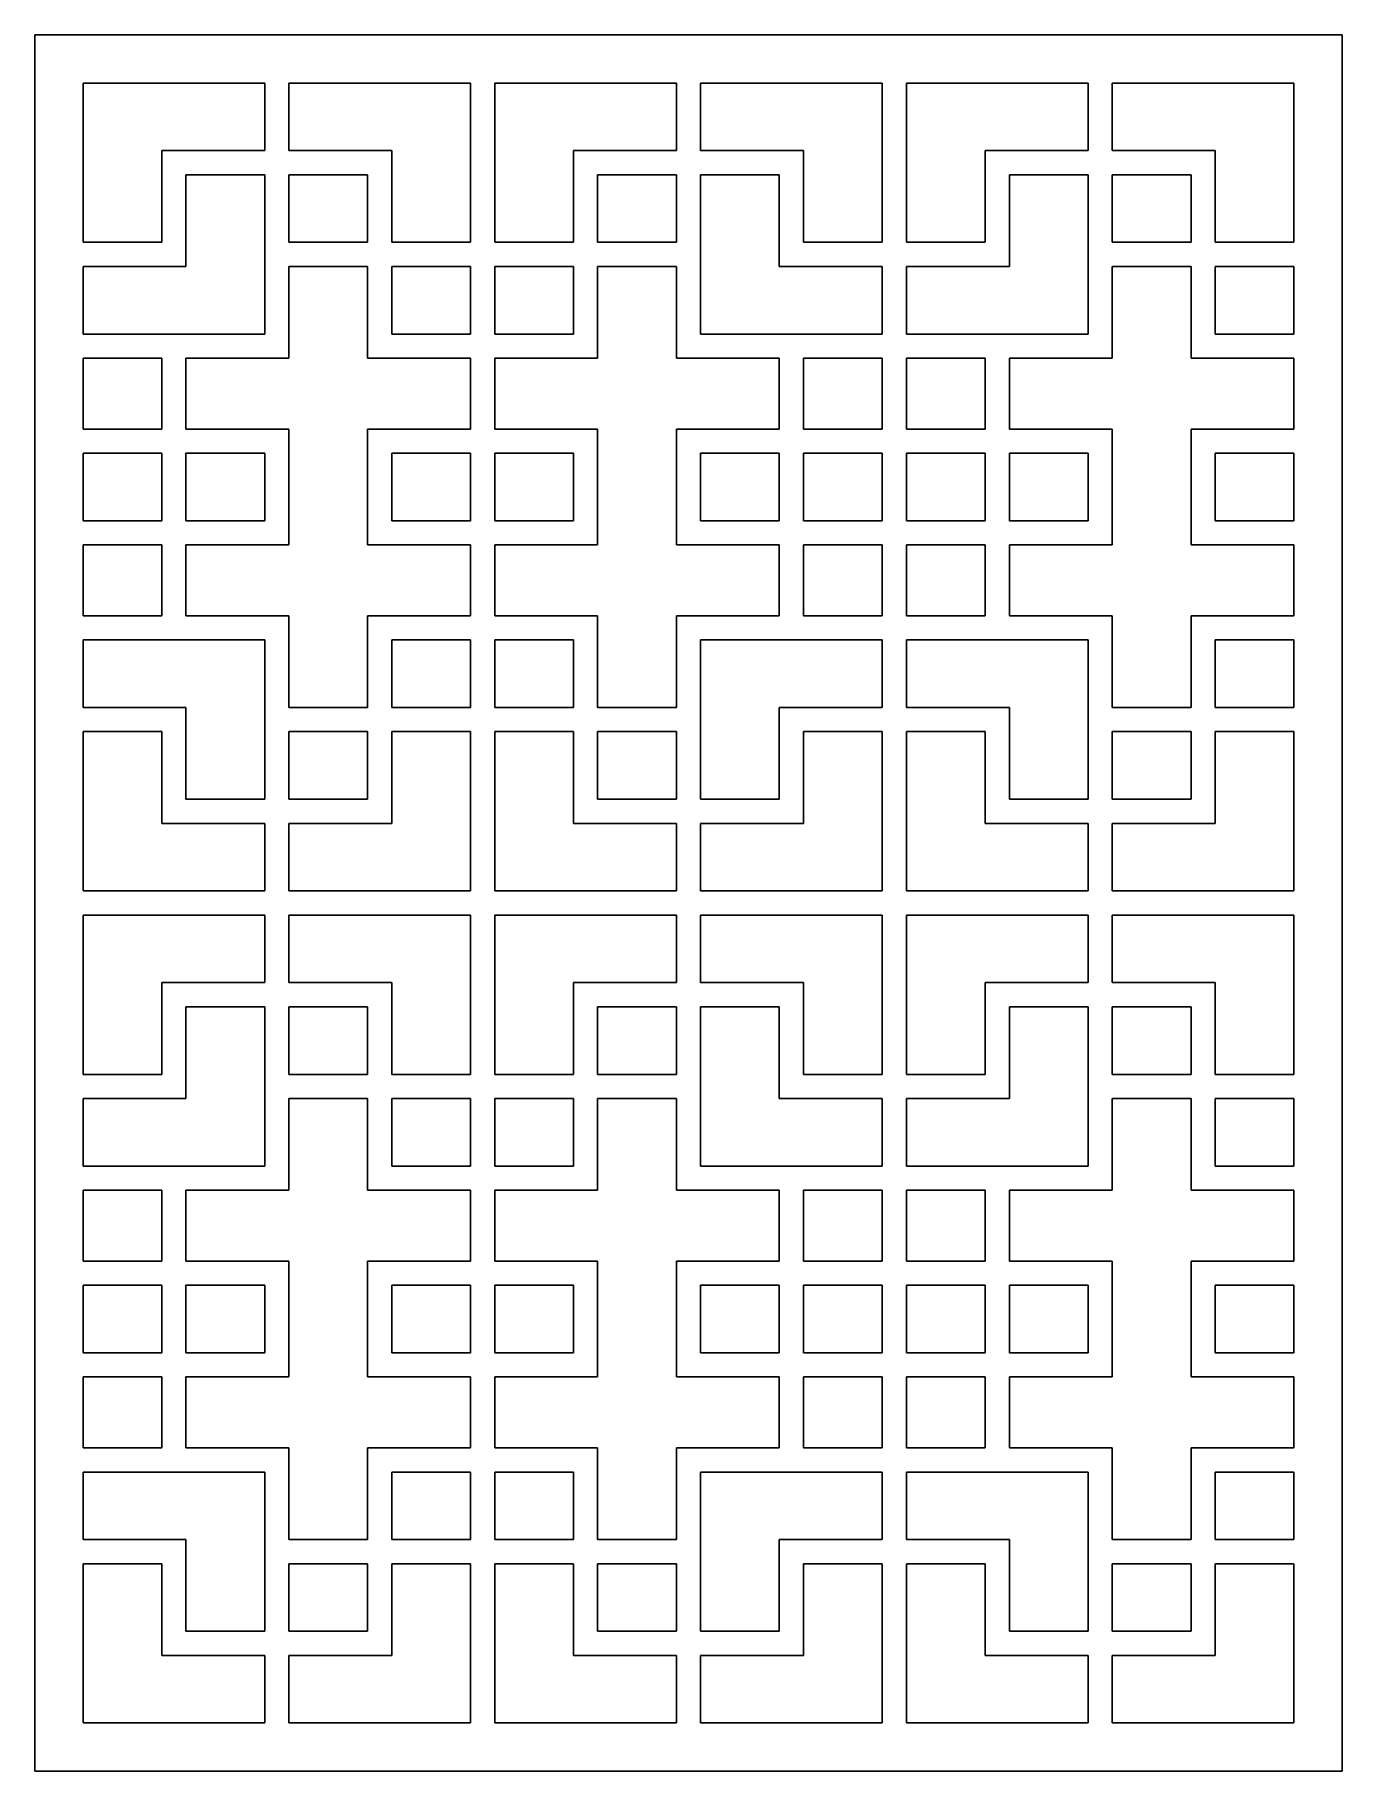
# Model space of a CAD drawing. Extents: x 175 to 391, y 329 to 617.
import ezdxf

# ---------------------------------------------------------------- set-up
doc = ezdxf.new("R2010")
doc.units = 0
doc.layers.add('LAYER_01', color=12, linetype='CONTINUOUS')

msp = doc.modelspace()

# ---------------------------------------------------------------- linework, layer by layer
at = {"layer": 'LAYER_01'}
for p, q in [((174.63, 616.91), (174.63, 329.26)), ((391.2, 616.91), (174.63, 616.91)), ((391.2, 329.26), (391.2, 616.91)), ((182.63, 582.53), (182.63, 608.91)), ((182.63, 608.91), (212.73, 608.91)), ((212.73, 608.91), (212.73, 597.72)), ((246.82, 608.91), (216.73, 608.91)), ((216.73, 608.91), (216.73, 597.72)), ((246.82, 582.53), (246.82, 608.91)), ((250.82, 582.53), (250.82, 608.91)), ((250.82, 608.91), (280.92, 608.91)), ((280.92, 608.91), (280.92, 597.72)), ((315.01, 608.91), (284.92, 608.91)), ((284.92, 608.91), (284.92, 597.72)), ((315.01, 582.53), (315.01, 608.91)), ((319.01, 582.53), (319.01, 608.91)), ((319.01, 608.91), (349.1, 608.91)), ((349.1, 608.91), (349.1, 597.72)), ((383.2, 608.91), (353.1, 608.91)), ((353.1, 608.91), (353.1, 597.72)), ((383.2, 582.53), (383.2, 608.91)), ((195.68, 597.72), (195.68, 582.53)), ((212.73, 597.72), (195.68, 597.72)), ((216.73, 597.72), (233.77, 597.72)), ((233.77, 597.72), (233.77, 582.53)), ((280.92, 597.72), (263.87, 597.72)), ((263.87, 597.72), (263.87, 582.53)), ((284.92, 597.72), (301.96, 597.72)), ((301.96, 597.72), (301.96, 582.53)), ((332.06, 597.72), (332.06, 582.53)), ((349.1, 597.72), (332.06, 597.72)), ((353.1, 597.72), (370.15, 597.72)), ((370.15, 597.72), (370.15, 582.53)), ((199.68, 593.72), (212.73, 593.72)), ((199.68, 578.53), (199.68, 593.72)), ((212.73, 593.72), (212.73, 567.33)), ((216.73, 582.53), (216.73, 593.72)), ((216.73, 593.72), (229.77, 593.72)), ((229.77, 593.72), (229.77, 582.53)), ((280.92, 593.72), (267.87, 593.72)), ((267.87, 593.72), (267.87, 582.53)), ((280.92, 582.53), (280.92, 593.72)), ((297.96, 593.72), (284.92, 593.72)), ((284.92, 593.72), (284.92, 567.33)), ((297.96, 578.53), (297.96, 593.72)), ((336.06, 593.72), (349.1, 593.72)), ((336.06, 578.53), (336.06, 593.72)), ((349.1, 593.72), (349.1, 567.33)), ((353.1, 582.53), (353.1, 593.72)), ((353.1, 593.72), (366.15, 593.72)), ((366.15, 593.72), (366.15, 582.53)), ((195.68, 582.53), (182.63, 582.53)), ((229.77, 582.53), (216.73, 582.53)), ((233.77, 582.53), (246.82, 582.53)), ((263.87, 582.53), (250.82, 582.53)), ((267.87, 582.53), (280.92, 582.53)), ((301.96, 582.53), (315.01, 582.53)), ((332.06, 582.53), (319.01, 582.53)), ((366.15, 582.53), (353.1, 582.53)), ((370.15, 582.53), (383.2, 582.53)), ((182.63, 567.33), (182.63, 578.53)), ((182.63, 578.53), (199.68, 578.53)), ((216.73, 563.33), (216.73, 578.53)), ((216.73, 578.53), (229.77, 578.53)), ((229.77, 578.53), (229.77, 563.33)), ((233.77, 578.53), (246.82, 578.53)), ((233.77, 567.33), (233.77, 578.53)), ((246.82, 578.53), (246.82, 567.33)), ((250.82, 578.53), (250.82, 567.33)), ((263.87, 578.53), (250.82, 578.53)), ((263.87, 567.33), (263.87, 578.53)), ((280.92, 578.53), (267.87, 578.53)), ((267.87, 578.53), (267.87, 563.33)), ((280.92, 563.33), (280.92, 578.53)), ((315.01, 578.53), (297.96, 578.53)), ((315.01, 567.33), (315.01, 578.53)), ((319.01, 567.33), (319.01, 578.53)), ((319.01, 578.53), (336.06, 578.53)), ((353.1, 563.33), (353.1, 578.53)), ((353.1, 578.53), (366.15, 578.53)), ((366.15, 578.53), (366.15, 563.33)), ((370.15, 567.33), (370.15, 578.53)), ((370.15, 578.53), (383.2, 578.53)), ((383.2, 578.53), (383.2, 567.33)), ((212.73, 567.33), (182.63, 567.33)), ((246.82, 567.33), (233.77, 567.33)), ((250.82, 567.33), (263.87, 567.33)), ((284.92, 567.33), (315.01, 567.33)), ((349.1, 567.33), (319.01, 567.33)), ((383.2, 567.33), (370.15, 567.33)), ((182.63, 563.33), (195.68, 563.33)), ((182.63, 551.59), (182.63, 563.33)), ((195.68, 563.33), (195.68, 551.59)), ((199.68, 551.59), (199.68, 563.33)), ((199.68, 563.33), (216.73, 563.33)), ((229.77, 563.33), (246.82, 563.33)), ((246.82, 563.33), (246.82, 551.59)), ((267.87, 563.33), (250.82, 563.33)), ((250.82, 563.33), (250.82, 551.59)), ((297.96, 563.33), (280.92, 563.33)), ((297.96, 551.59), (297.96, 563.33)), ((315.01, 563.33), (301.96, 563.33)), ((301.96, 563.33), (301.96, 551.59)), ((315.01, 551.59), (315.01, 563.33)), ((319.01, 563.33), (332.06, 563.33)), ((319.01, 551.59), (319.01, 563.33)), ((332.06, 563.33), (332.06, 551.59)), ((336.06, 551.59), (336.06, 563.33)), ((336.06, 563.33), (353.1, 563.33)), ((366.15, 563.33), (383.2, 563.33)), ((383.2, 563.33), (383.2, 551.59)), ((195.68, 551.59), (182.63, 551.59)), ((216.73, 551.59), (199.68, 551.59)), ((216.73, 532.4), (216.73, 551.59)), ((246.82, 551.59), (229.77, 551.59)), ((229.77, 551.59), (229.77, 532.4)), ((250.82, 551.59), (267.87, 551.59)), ((267.87, 551.59), (267.87, 532.4)), ((280.92, 532.4), (280.92, 551.59)), ((280.92, 551.59), (297.96, 551.59)), ((301.96, 551.59), (315.01, 551.59)), ((332.06, 551.59), (319.01, 551.59)), ((353.1, 551.59), (336.06, 551.59)), ((353.1, 532.4), (353.1, 551.59)), ((383.2, 551.59), (366.15, 551.59)), ((366.15, 551.59), (366.15, 532.4)), ((182.63, 547.59), (195.68, 547.59)), ((182.63, 536.4), (182.63, 547.59)), ((195.68, 547.59), (195.68, 536.4)), ((199.68, 547.59), (212.73, 547.59)), ((199.68, 536.4), (199.68, 547.59)), ((212.73, 547.59), (212.73, 536.4)), ((233.77, 547.59), (246.82, 547.59)), ((233.77, 536.4), (233.77, 547.59)), ((246.82, 547.59), (246.82, 536.4)), ((263.87, 547.59), (250.82, 547.59)), ((250.82, 547.59), (250.82, 536.4)), ((263.87, 536.4), (263.87, 547.59)), ((297.96, 547.59), (284.92, 547.59)), ((284.92, 547.59), (284.92, 536.4)), ((297.96, 536.4), (297.96, 547.59)), ((315.01, 547.59), (301.96, 547.59)), ((301.96, 547.59), (301.96, 536.4)), ((315.01, 536.4), (315.01, 547.59)), ((319.01, 547.59), (332.06, 547.59)), ((319.01, 536.4), (319.01, 547.59)), ((332.06, 547.59), (332.06, 536.4)), ((336.06, 547.59), (349.1, 547.59)), ((336.06, 536.4), (336.06, 547.59)), ((349.1, 547.59), (349.1, 536.4)), ((370.15, 547.59), (383.2, 547.59)), ((370.15, 536.4), (370.15, 547.59)), ((383.2, 547.59), (383.2, 536.4)), ((195.68, 536.4), (182.63, 536.4)), ((212.73, 536.4), (199.68, 536.4)), ((246.82, 536.4), (233.77, 536.4)), ((250.82, 536.4), (263.87, 536.4)), ((284.92, 536.4), (297.96, 536.4)), ((301.96, 536.4), (315.01, 536.4)), ((332.06, 536.4), (319.01, 536.4)), ((349.1, 536.4), (336.06, 536.4)), ((383.2, 536.4), (370.15, 536.4)), ((195.68, 532.4), (182.63, 532.4)), ((182.63, 532.4), (182.63, 520.66)), ((195.68, 520.66), (195.68, 532.4)), ((199.68, 520.66), (199.68, 532.4)), ((199.68, 532.4), (216.73, 532.4)), ((229.77, 532.4), (246.82, 532.4)), ((246.82, 532.4), (246.82, 520.66)), ((267.87, 532.4), (250.82, 532.4)), ((250.82, 532.4), (250.82, 520.66)), ((297.96, 532.4), (280.92, 532.4)), ((297.96, 520.66), (297.96, 532.4)), ((301.96, 520.66), (301.96, 532.4)), ((301.96, 532.4), (315.01, 532.4)), ((315.01, 532.4), (315.01, 520.66)), ((332.06, 532.4), (319.01, 532.4)), ((319.01, 532.4), (319.01, 520.66)), ((332.06, 520.66), (332.06, 532.4)), ((336.06, 520.66), (336.06, 532.4)), ((336.06, 532.4), (353.1, 532.4)), ((366.15, 532.4), (383.2, 532.4)), ((383.2, 532.4), (383.2, 520.66)), ((182.63, 520.66), (195.68, 520.66)), ((216.73, 520.66), (199.68, 520.66)), ((216.73, 505.47), (216.73, 520.66)), ((246.82, 520.66), (229.77, 520.66)), ((229.77, 520.66), (229.77, 505.47)), ((250.82, 520.66), (267.87, 520.66)), ((267.87, 520.66), (267.87, 505.47)), ((280.92, 505.47), (280.92, 520.66)), ((280.92, 520.66), (297.96, 520.66)), ((315.01, 520.66), (301.96, 520.66)), ((319.01, 520.66), (332.06, 520.66)), ((353.1, 520.66), (336.06, 520.66)), ((353.1, 505.47), (353.1, 520.66)), ((383.2, 520.66), (366.15, 520.66)), ((366.15, 520.66), (366.15, 505.47)), ((212.73, 516.66), (182.63, 516.66)), ((182.63, 516.66), (182.63, 505.47)), ((212.73, 490.28), (212.73, 516.66)), ((246.82, 516.66), (233.77, 516.66)), ((233.77, 516.66), (233.77, 505.47)), ((246.82, 505.47), (246.82, 516.66)), ((250.82, 505.47), (250.82, 516.66)), ((250.82, 516.66), (263.87, 516.66)), ((263.87, 516.66), (263.87, 505.47)), ((284.92, 490.28), (284.92, 516.66)), ((284.92, 516.66), (315.01, 516.66)), ((315.01, 516.66), (315.01, 505.47)), ((349.1, 516.66), (319.01, 516.66)), ((319.01, 516.66), (319.01, 505.47)), ((349.1, 490.28), (349.1, 516.66)), ((383.2, 516.66), (370.15, 516.66)), ((370.15, 516.66), (370.15, 505.47)), ((383.2, 505.47), (383.2, 516.66)), ((182.63, 505.47), (199.68, 505.47)), ((199.68, 505.47), (199.68, 490.28)), ((229.77, 505.47), (216.73, 505.47)), ((233.77, 505.47), (246.82, 505.47)), ((263.87, 505.47), (250.82, 505.47)), ((267.87, 505.47), (280.92, 505.47)), ((315.01, 505.47), (297.96, 505.47)), ((297.96, 505.47), (297.96, 490.28)), ((319.01, 505.47), (336.06, 505.47)), ((336.06, 505.47), (336.06, 490.28)), ((366.15, 505.47), (353.1, 505.47)), ((370.15, 505.47), (383.2, 505.47)), ((195.68, 501.47), (182.63, 501.47)), ((182.63, 501.47), (182.63, 475.08)), ((195.68, 486.28), (195.68, 501.47)), ((216.73, 501.47), (216.73, 490.28)), ((229.77, 501.47), (216.73, 501.47)), ((229.77, 490.28), (229.77, 501.47)), ((233.77, 501.47), (246.82, 501.47)), ((233.77, 486.28), (233.77, 501.47)), ((246.82, 501.47), (246.82, 475.08)), ((263.87, 501.47), (250.82, 501.47)), ((250.82, 501.47), (250.82, 475.08)), ((263.87, 486.28), (263.87, 501.47)), ((267.87, 490.28), (267.87, 501.47)), ((267.87, 501.47), (280.92, 501.47)), ((280.92, 501.47), (280.92, 490.28)), ((301.96, 486.28), (301.96, 501.47)), ((301.96, 501.47), (315.01, 501.47)), ((315.01, 501.47), (315.01, 475.08)), ((332.06, 501.47), (319.01, 501.47)), ((319.01, 501.47), (319.01, 475.08)), ((332.06, 486.28), (332.06, 501.47)), ((353.1, 501.47), (353.1, 490.28)), ((366.15, 501.47), (353.1, 501.47)), ((366.15, 490.28), (366.15, 501.47)), ((370.15, 501.47), (383.2, 501.47)), ((370.15, 486.28), (370.15, 501.47)), ((383.2, 501.47), (383.2, 475.08)), ((199.68, 490.28), (212.73, 490.28)), ((216.73, 490.28), (229.77, 490.28)), ((280.92, 490.28), (267.87, 490.28)), ((297.96, 490.28), (284.92, 490.28)), ((336.06, 490.28), (349.1, 490.28)), ((353.1, 490.28), (366.15, 490.28)), ((212.73, 486.28), (195.68, 486.28)), ((212.73, 475.08), (212.73, 486.28)), ((216.73, 475.08), (216.73, 486.28)), ((216.73, 486.28), (233.77, 486.28)), ((280.92, 486.28), (263.87, 486.28)), ((280.92, 475.08), (280.92, 486.28)), ((284.92, 475.08), (284.92, 486.28)), ((284.92, 486.28), (301.96, 486.28)), ((349.1, 486.28), (332.06, 486.28)), ((349.1, 475.08), (349.1, 486.28)), ((353.1, 475.08), (353.1, 486.28)), ((353.1, 486.28), (370.15, 486.28)), ((182.63, 475.08), (212.73, 475.08)), ((246.82, 475.08), (216.73, 475.08)), ((250.82, 475.08), (280.92, 475.08)), ((315.01, 475.08), (284.92, 475.08)), ((319.01, 475.08), (349.1, 475.08)), ((383.2, 475.08), (353.1, 475.08)), ((182.63, 444.7), (182.63, 471.08)), ((182.63, 471.08), (212.73, 471.08)), ((212.73, 471.08), (212.73, 459.89)), ((246.82, 471.08), (216.73, 471.08)), ((216.73, 471.08), (216.73, 459.89)), ((246.82, 444.7), (246.82, 471.08)), ((250.82, 444.7), (250.82, 471.08)), ((250.82, 471.08), (280.92, 471.08)), ((280.92, 471.08), (280.92, 459.89)), ((315.01, 471.08), (284.92, 471.08)), ((284.92, 471.08), (284.92, 459.89)), ((315.01, 444.7), (315.01, 471.08)), ((319.01, 444.7), (319.01, 471.08)), ((319.01, 471.08), (349.1, 471.08)), ((349.1, 471.08), (349.1, 459.89)), ((383.2, 471.08), (353.1, 471.08)), ((353.1, 471.08), (353.1, 459.89)), ((383.2, 444.7), (383.2, 471.08)), ((212.73, 459.89), (195.68, 459.89)), ((195.68, 459.89), (195.68, 444.7)), ((216.73, 459.89), (233.77, 459.89)), ((233.77, 459.89), (233.77, 444.7)), ((280.92, 459.89), (263.87, 459.89)), ((263.87, 459.89), (263.87, 444.7)), ((284.92, 459.89), (301.96, 459.89)), ((301.96, 459.89), (301.96, 444.7)), ((332.06, 459.89), (332.06, 444.7)), ((349.1, 459.89), (332.06, 459.89)), ((353.1, 459.89), (370.15, 459.89)), ((370.15, 459.89), (370.15, 444.7)), ((199.68, 455.89), (212.73, 455.89)), ((199.68, 440.7), (199.68, 455.89)), ((212.73, 455.89), (212.73, 429.51)), ((216.73, 444.7), (216.73, 455.89)), ((216.73, 455.89), (229.77, 455.89)), ((229.77, 455.89), (229.77, 444.7)), ((280.92, 455.89), (267.87, 455.89)), ((267.87, 455.89), (267.87, 444.7)), ((280.92, 444.7), (280.92, 455.89)), ((297.96, 455.89), (284.92, 455.89)), ((284.92, 455.89), (284.92, 429.51)), ((297.96, 440.7), (297.96, 455.89)), ((336.06, 455.89), (349.1, 455.89)), ((336.06, 440.7), (336.06, 455.89)), ((349.1, 455.89), (349.1, 429.51)), ((353.1, 444.7), (353.1, 455.89)), ((353.1, 455.89), (366.15, 455.89)), ((366.15, 455.89), (366.15, 444.7)), ((195.68, 444.7), (182.63, 444.7)), ((229.77, 444.7), (216.73, 444.7)), ((233.77, 444.7), (246.82, 444.7)), ((263.87, 444.7), (250.82, 444.7)), ((267.87, 444.7), (280.92, 444.7)), ((301.96, 444.7), (315.01, 444.7)), ((332.06, 444.7), (319.01, 444.7)), ((366.15, 444.7), (353.1, 444.7)), ((370.15, 444.7), (383.2, 444.7)), ((182.63, 429.51), (182.63, 440.7)), ((182.63, 440.7), (199.68, 440.7)), ((229.77, 440.7), (216.73, 440.7)), ((216.73, 440.7), (216.73, 425.51)), ((229.77, 425.51), (229.77, 440.7)), ((233.77, 440.7), (246.82, 440.7)), ((233.77, 429.51), (233.77, 440.7)), ((246.82, 440.7), (246.82, 429.51)), ((250.82, 440.7), (250.82, 429.51)), ((263.87, 440.7), (250.82, 440.7)), ((263.87, 429.51), (263.87, 440.7)), ((267.87, 425.51), (267.87, 440.7)), ((267.87, 440.7), (280.92, 440.7)), ((280.92, 440.7), (280.92, 425.51)), ((315.01, 440.7), (297.96, 440.7)), ((315.01, 429.51), (315.01, 440.7)), ((319.01, 429.51), (319.01, 440.7)), ((319.01, 440.7), (336.06, 440.7)), ((366.15, 440.7), (353.1, 440.7)), ((353.1, 440.7), (353.1, 425.51)), ((366.15, 425.51), (366.15, 440.7)), ((370.15, 440.7), (383.2, 440.7)), ((370.15, 429.51), (370.15, 440.7)), ((383.2, 440.7), (383.2, 429.51)), ((212.73, 429.51), (182.63, 429.51)), ((246.82, 429.51), (233.77, 429.51)), ((250.82, 429.51), (263.87, 429.51)), ((284.92, 429.51), (315.01, 429.51)), ((349.1, 429.51), (319.01, 429.51)), ((383.2, 429.51), (370.15, 429.51)), ((182.63, 425.51), (195.68, 425.51)), ((182.63, 413.77), (182.63, 425.51)), ((195.68, 425.51), (195.68, 413.77)), ((216.73, 425.51), (199.68, 425.51)), ((199.68, 425.51), (199.68, 413.77)), ((246.82, 425.51), (229.77, 425.51)), ((246.82, 413.77), (246.82, 425.51)), ((250.82, 413.77), (250.82, 425.51)), ((250.82, 425.51), (267.87, 425.51)), ((280.92, 425.51), (297.96, 425.51)), ((297.96, 425.51), (297.96, 413.77)), ((315.01, 425.51), (301.96, 425.51)), ((301.96, 425.51), (301.96, 413.77)), ((315.01, 413.77), (315.01, 425.51)), ((319.01, 425.51), (332.06, 425.51)), ((319.01, 413.77), (319.01, 425.51)), ((332.06, 425.51), (332.06, 413.77)), ((353.1, 425.51), (336.06, 425.51)), ((336.06, 425.51), (336.06, 413.77)), ((383.2, 425.51), (366.15, 425.51)), ((383.2, 413.77), (383.2, 425.51)), ((195.68, 413.77), (182.63, 413.77)), ((199.68, 413.77), (216.73, 413.77)), ((216.73, 413.77), (216.73, 394.58)), ((229.77, 394.58), (229.77, 413.77)), ((229.77, 413.77), (246.82, 413.77)), ((267.87, 413.77), (250.82, 413.77)), ((267.87, 394.58), (267.87, 413.77)), ((297.96, 413.77), (280.92, 413.77)), ((280.92, 413.77), (280.92, 394.58)), ((301.96, 413.77), (315.01, 413.77)), ((332.06, 413.77), (319.01, 413.77)), ((336.06, 413.77), (353.1, 413.77)), ((353.1, 413.77), (353.1, 394.58)), ((366.15, 394.58), (366.15, 413.77)), ((366.15, 413.77), (383.2, 413.77)), ((195.68, 409.77), (182.63, 409.77)), ((182.63, 409.77), (182.63, 398.58)), ((195.68, 398.58), (195.68, 409.77)), ((212.73, 409.77), (199.68, 409.77)), ((199.68, 409.77), (199.68, 398.58)), ((212.73, 398.58), (212.73, 409.77)), ((246.82, 409.77), (233.77, 409.77)), ((233.77, 409.77), (233.77, 398.58)), ((246.82, 398.58), (246.82, 409.77)), ((250.82, 398.58), (250.82, 409.77)), ((250.82, 409.77), (263.87, 409.77)), ((263.87, 409.77), (263.87, 398.58)), ((284.92, 398.58), (284.92, 409.77)), ((284.92, 409.77), (297.96, 409.77)), ((297.96, 409.77), (297.96, 398.58)), ((301.96, 398.58), (301.96, 409.77)), ((301.96, 409.77), (315.01, 409.77)), ((315.01, 409.77), (315.01, 398.58)), ((332.06, 409.77), (319.01, 409.77)), ((319.01, 409.77), (319.01, 398.58)), ((332.06, 398.58), (332.06, 409.77)), ((349.1, 409.77), (336.06, 409.77)), ((336.06, 409.77), (336.06, 398.58)), ((349.1, 398.58), (349.1, 409.77)), ((383.2, 409.77), (370.15, 409.77)), ((370.15, 409.77), (370.15, 398.58)), ((383.2, 398.58), (383.2, 409.77)), ((182.63, 398.58), (195.68, 398.58)), ((199.68, 398.58), (212.73, 398.58)), ((233.77, 398.58), (246.82, 398.58)), ((263.87, 398.58), (250.82, 398.58)), ((297.96, 398.58), (284.92, 398.58)), ((315.01, 398.58), (301.96, 398.58)), ((319.01, 398.58), (332.06, 398.58)), ((336.06, 398.58), (349.1, 398.58)), ((370.15, 398.58), (383.2, 398.58)), ((195.68, 394.58), (182.63, 394.58)), ((182.63, 394.58), (182.63, 382.83)), ((195.68, 382.83), (195.68, 394.58)), ((199.68, 394.58), (199.68, 382.83)), ((216.73, 394.58), (199.68, 394.58)), ((246.82, 394.58), (229.77, 394.58)), ((246.82, 382.83), (246.82, 394.58)), ((250.82, 382.83), (250.82, 394.58)), ((250.82, 394.58), (267.87, 394.58)), ((280.92, 394.58), (297.96, 394.58)), ((297.96, 394.58), (297.96, 382.83)), ((301.96, 382.83), (301.96, 394.58)), ((301.96, 394.58), (315.01, 394.58)), ((315.01, 394.58), (315.01, 382.83)), ((332.06, 394.58), (319.01, 394.58)), ((319.01, 394.58), (319.01, 382.83)), ((332.06, 382.83), (332.06, 394.58)), ((336.06, 394.58), (336.06, 382.83)), ((353.1, 394.58), (336.06, 394.58)), ((383.2, 394.58), (366.15, 394.58)), ((383.2, 382.83), (383.2, 394.58)), ((182.63, 382.83), (195.68, 382.83)), ((199.68, 382.83), (216.73, 382.83)), ((216.73, 382.83), (216.73, 367.64)), ((229.77, 367.64), (229.77, 382.83)), ((229.77, 382.83), (246.82, 382.83)), ((267.87, 382.83), (250.82, 382.83)), ((267.87, 367.64), (267.87, 382.83)), ((297.96, 382.83), (280.92, 382.83)), ((280.92, 382.83), (280.92, 367.64)), ((315.01, 382.83), (301.96, 382.83)), ((319.01, 382.83), (332.06, 382.83)), ((336.06, 382.83), (353.1, 382.83)), ((353.1, 382.83), (353.1, 367.64)), ((366.15, 367.64), (366.15, 382.83)), ((366.15, 382.83), (383.2, 382.83)), ((212.73, 378.83), (182.63, 378.83)), ((182.63, 378.83), (182.63, 367.64)), ((212.73, 352.45), (212.73, 378.83)), ((246.82, 378.83), (233.77, 378.83)), ((233.77, 378.83), (233.77, 367.64)), ((246.82, 367.64), (246.82, 378.83)), ((250.82, 367.64), (250.82, 378.83)), ((250.82, 378.83), (263.87, 378.83)), ((263.87, 378.83), (263.87, 367.64)), ((284.92, 352.45), (284.92, 378.83)), ((284.92, 378.83), (315.01, 378.83)), ((315.01, 378.83), (315.01, 367.64)), ((349.1, 378.83), (319.01, 378.83)), ((319.01, 378.83), (319.01, 367.64)), ((349.1, 352.45), (349.1, 378.83)), ((383.2, 378.83), (370.15, 378.83)), ((370.15, 378.83), (370.15, 367.64)), ((383.2, 367.64), (383.2, 378.83)), ((182.63, 367.64), (199.68, 367.64)), ((199.68, 367.64), (199.68, 352.45)), ((216.73, 367.64), (229.77, 367.64)), ((233.77, 367.64), (246.82, 367.64)), ((263.87, 367.64), (250.82, 367.64)), ((280.92, 367.64), (267.87, 367.64)), ((315.01, 367.64), (297.96, 367.64)), ((297.96, 367.64), (297.96, 352.45)), ((319.01, 367.64), (336.06, 367.64)), ((336.06, 367.64), (336.06, 352.45)), ((353.1, 367.64), (366.15, 367.64)), ((370.15, 367.64), (383.2, 367.64)), ((195.68, 363.64), (182.63, 363.64)), ((182.63, 363.64), (182.63, 337.26)), ((195.68, 348.45), (195.68, 363.64)), ((216.73, 363.64), (216.73, 352.45)), ((229.77, 363.64), (216.73, 363.64)), ((229.77, 352.45), (229.77, 363.64)), ((233.77, 363.64), (246.82, 363.64)), ((233.77, 348.45), (233.77, 363.64)), ((246.82, 363.64), (246.82, 337.26)), ((263.87, 363.64), (250.82, 363.64)), ((250.82, 363.64), (250.82, 337.26)), ((263.87, 348.45), (263.87, 363.64)), ((267.87, 352.45), (267.87, 363.64)), ((267.87, 363.64), (280.92, 363.64)), ((280.92, 363.64), (280.92, 352.45)), ((301.96, 348.45), (301.96, 363.64)), ((301.96, 363.64), (315.01, 363.64)), ((315.01, 363.64), (315.01, 337.26)), ((332.06, 363.64), (319.01, 363.64)), ((319.01, 363.64), (319.01, 337.26)), ((332.06, 348.45), (332.06, 363.64)), ((353.1, 363.64), (353.1, 352.45)), ((366.15, 363.64), (353.1, 363.64)), ((366.15, 352.45), (366.15, 363.64)), ((370.15, 363.64), (383.2, 363.64)), ((370.15, 348.45), (370.15, 363.64)), ((383.2, 363.64), (383.2, 337.26)), ((199.68, 352.45), (212.73, 352.45)), ((216.73, 352.45), (229.77, 352.45)), ((280.92, 352.45), (267.87, 352.45)), ((297.96, 352.45), (284.92, 352.45)), ((336.06, 352.45), (349.1, 352.45)), ((353.1, 352.45), (366.15, 352.45)), ((212.73, 348.45), (195.68, 348.45)), ((212.73, 337.26), (212.73, 348.45)), ((216.73, 337.26), (216.73, 348.45)), ((216.73, 348.45), (233.77, 348.45)), ((280.92, 348.45), (263.87, 348.45)), ((280.92, 337.26), (280.92, 348.45)), ((284.92, 337.26), (284.92, 348.45)), ((284.92, 348.45), (301.96, 348.45)), ((349.1, 348.45), (332.06, 348.45)), ((349.1, 337.26), (349.1, 348.45)), ((353.1, 337.26), (353.1, 348.45)), ((353.1, 348.45), (370.15, 348.45)), ((182.63, 337.26), (212.73, 337.26)), ((246.82, 337.26), (216.73, 337.26)), ((250.82, 337.26), (280.92, 337.26)), ((315.01, 337.26), (284.92, 337.26)), ((319.01, 337.26), (349.1, 337.26)), ((383.2, 337.26), (353.1, 337.26)), ((174.63, 329.26), (391.2, 329.26))]:
    msp.add_line(p, q, dxfattribs=at)

doc.saveas('drawing.dxf')
